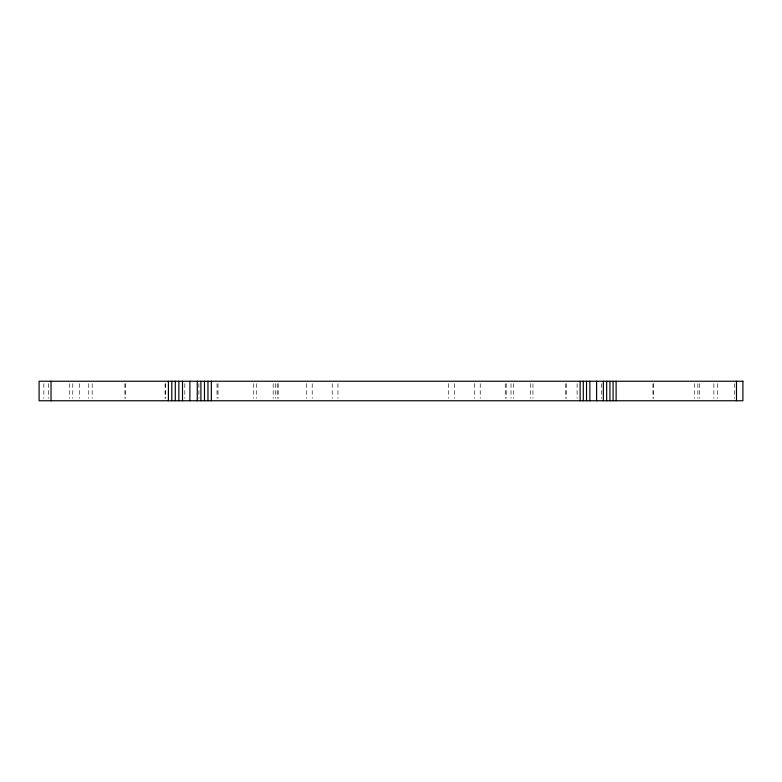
<?xml version="1.0" encoding="UTF-8"?>
<svg xmlns="http://www.w3.org/2000/svg" width="782" height="782" viewBox="0 0 782 782"><rect width="100%" height="100%" fill="white"/><g stroke="black" fill="none" stroke-linecap="round" stroke-linejoin="round"><path stroke-width="0.59" stroke-dasharray="3.91 2.93" d="M734.494 383.679L734.494 398.321M717.358 383.679L717.358 398.321M713.868 383.679L713.868 398.321M699.704 383.679L699.704 398.321M697.876 383.679L697.876 398.321M694.465 383.679L694.465 398.321M653.185 383.679L653.185 398.321M653.068 383.679L653.068 398.321M601.544 383.679L601.544 398.321M577.087 383.679L577.087 398.321M566.403 383.679L566.403 398.321M565.415 383.679L565.415 398.321M532.943 383.679L532.943 398.321M530.382 383.679L530.382 398.321M513.451 383.679L513.451 398.321M511.017 383.679L511.017 398.321M506.208 383.679L506.208 398.321M505.25 383.679L505.25 398.321M480.236 383.679L480.236 398.321M474.43 383.679L474.43 398.321M454.41 383.679L454.41 398.321M448.682 383.679L448.682 398.321M337.961 383.679L337.961 398.321M332.233 383.679L332.233 398.321M312.214 383.679L312.214 398.321M306.407 383.679L306.407 398.321M278.197 383.679L278.197 398.321M277.199 383.679L277.199 398.321M275.626 383.679L275.626 398.321M273.192 383.679L273.192 398.321M256.261 383.679L256.261 398.321M253.7 383.679L253.7 398.321M218.002 383.679L218.002 398.321M217.044 383.679L217.044 398.321M198.911 383.679L198.921 398.321M184.816 383.679L184.816 398.321M165.246 383.679L165.246 398.321M165.129 383.679L165.129 398.321M125.443 383.679L125.443 398.321M124.905 383.679L124.905 398.321M92.178 383.679L92.178 398.321M88.767 383.679L88.767 398.321M79.314 383.679L79.314 398.321M72.775 383.679L72.775 398.321M69.285 383.679L69.285 398.321M48.416 383.679L48.416 398.321M43.851 383.679L43.851 398.321"/><path stroke-width="1.17" d="M736.478 381.245L736.478 400.755M616.118 381.245L616.118 400.755M613.078 381.245L613.078 400.755M609.921 381.245L609.921 400.755M606.666 381.245L606.666 400.755M603.352 381.245L603.352 400.755M596.598 381.245L596.598 400.755M589.853 381.245L589.853 400.755M586.529 381.245L586.529 400.755M583.284 381.245L583.284 400.755M580.127 381.245L580.127 400.755M211.345 381.245L211.345 400.755M207.963 381.245L207.963 400.755M204.473 381.245L204.473 400.755M200.906 381.245L200.906 400.755M197.269 381.245L197.269 400.755M189.879 381.245L189.879 400.755M182.499 381.245L182.499 400.755M178.863 381.245L178.863 400.755M175.285 381.245L175.285 400.755M171.796 381.245L171.796 400.755M168.413 381.245L168.413 400.755M51.016 381.245L51.016 400.755M742.9 381.245L39.1 381.245L39.1 400.755L742.9 400.755L742.9 381.245"/></g></svg>
